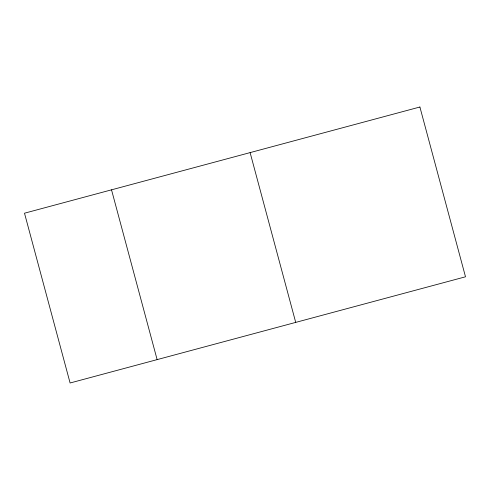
<?xml version="1.0" encoding="UTF-8"?>
<svg xmlns="http://www.w3.org/2000/svg" width="490" height="490" viewBox="0 0 490 490"><rect width="100%" height="100%" fill="white"/><g stroke="black" fill="none" stroke-linecap="round" stroke-linejoin="round"><path stroke-width="0.73" d="M250.114 152.611L295.715 322.396M111.524 189.832L157.125 359.617M419.899 107.01L24.5 213.205L70.101 382.99L465.5 276.795L419.899 107.01"/></g></svg>
